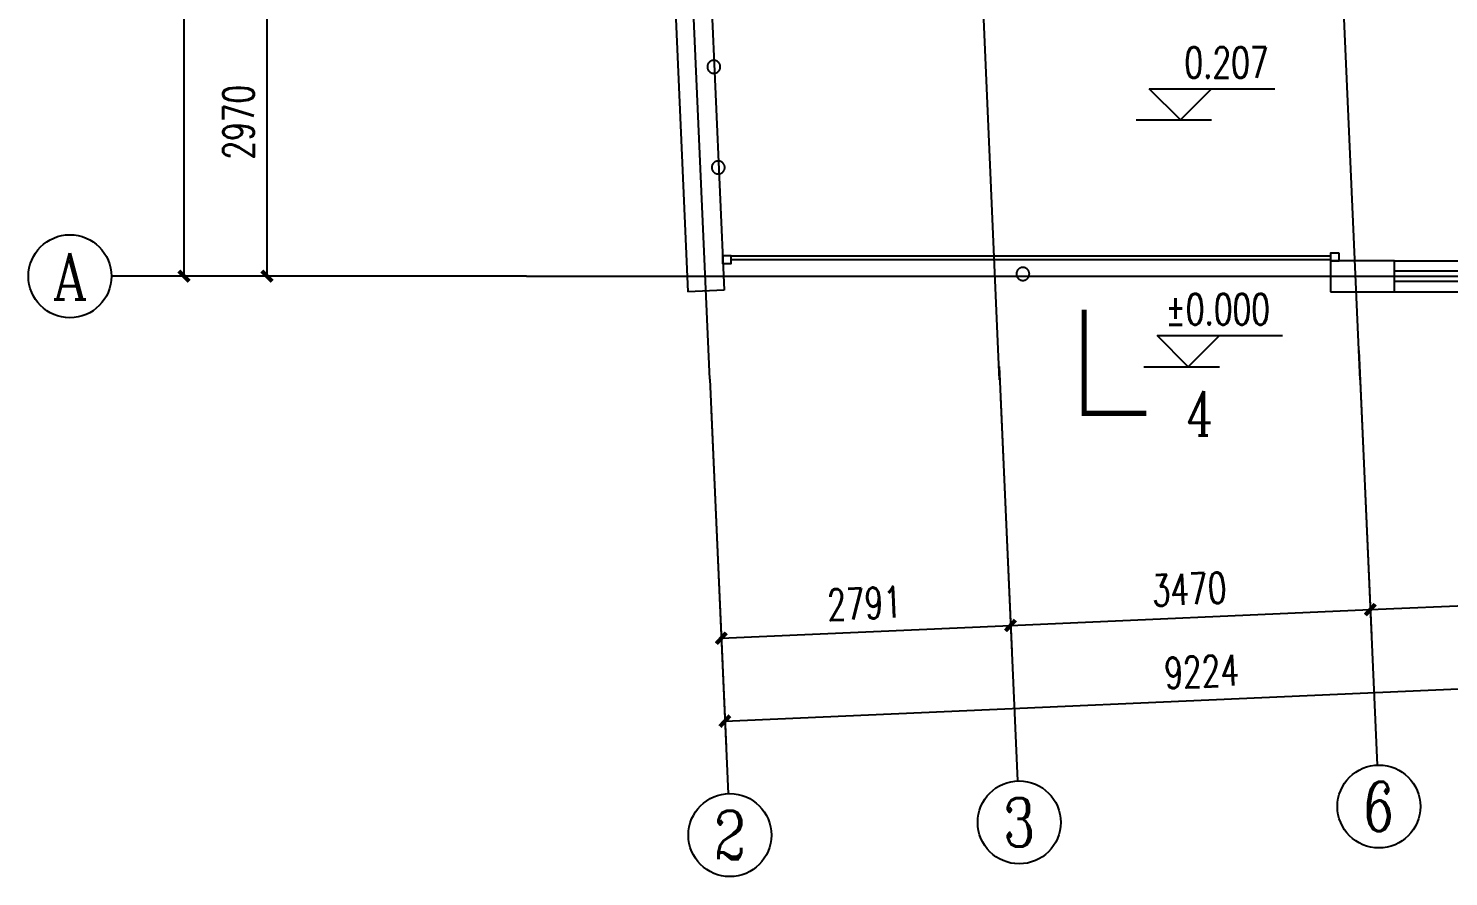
# Model space of a CAD drawing. Extents: x -20250 to 331240, y -699 to 63168.
# Drawn here: x 62194 to 75882, y 28849 to 37027 of the extents above; entities that cross this region are included whole.
import ezdxf
from ezdxf.enums import TextEntityAlignment as Align

# ---------------------------------------------------------------- set-up
doc = ezdxf.new("R2010")
doc.units = 0
doc.header["$LTSCALE"] = 1000
doc.header["$MEASUREMENT"] = 0
for name, color, linetype in [('AXIS', 3, 'Continuous'), ('AXIS_TEXT', 7, 'Continuous'), ('DIM_ELEV', 3, 'Continuous'), ('DIM_SYMB', 3, 'Continuous'), ('DOTE', 1, 'Continuous'), ('PUB_TEXT', 7, 'Continuous'), ('WALL', 9, 'Continuous'), ('WINDOW', 4, 'Continuous'), ('柱子', 9, 'Continuous'), ('门', 4, 'Continuous')]:
    doc.layers.add(name, color=color, linetype=linetype)
doc.styles.add('_TCH_AXIS', font='COMPLEX', dxfattribs={"bigfont": 'GBCBIG'})
doc.styles.add('_TCH_DIM', font='SIMPLEX', dxfattribs={"bigfont": 'GBCBIG'})
doc.styles.add('_TCH_DIM_T3', font='SIMPLEX', dxfattribs={"width": 0.705882, "bigfont": 'GBCBIG'})
doc.styles.add('_TCH_LABEL', font='COMPLEX', dxfattribs={"bigfont": 'GBCBIG'})
doc.styles.add('COMPLEX', font='COMPLEX')
doc.dimstyles.new('_TCH_ARCH&&100', dxfattribs={"dimtxt": 297.5, "dimasz": 100, "dimexe": 250, "dimexo": 300, "dimgap": 126.25, "dimtad": 1, "dimdec": 0, "dimzin": 0, "dimdsep": 46, "dimtxsty": '_TCH_DIM_T3', "dimblk": 'ARCHTICK', "dimcen": 0.09, "dimclrt": 7, "dimazin": 2, "dimtfac": 1, "dimtdec": 0, "dimtix": 1, "dimtmove": 2, "dimatfit": 3, "dimfxl": 1, "dimtolj": 1, "dimtzin": 0, "dimarcsym": 0})

# ---------------------------------------------------------------- blocks, each defined once
blk = doc.blocks.new('_ArchTick')
at = {"color": 0, "linetype": 'ByBlock', "const_width": 0.4}
blk.add_lwpolyline([(-0.5, -0.5), (0.5, 0.5)], dxfattribs=at)
blk = doc.blocks.new('*D188')
at = {"layer": 'AXIS', "color": 0, "lineweight": -2, "transparency": 16777216}
for p, q in [((71563, 33468), (71671, 31020)), ((68775, 33345), (68883, 30897)), ((68872, 31147), (71659, 31270))]:
    blk.add_line(p, q, dxfattribs=at)
at = {"layer": 'Defpoints', "color": 0, "transparency": 16777216}
for p in [(71549, 33768), (68761, 33645), (71659, 31270)]:
    blk.add_point(p, dxfattribs=at)
at = {"layer": 'AXIS', "color": 0, "lineweight": -2, "transparency": 16777216, "xscale": 100, "yscale": 100, "zscale": 100}
for p, rotation in [((68872, 31147), 182.5246990277394), ((71659, 31270), 2.524699027739425)]:
    blk.add_blockref('_ArchTick', p, dxfattribs=dict(at, rotation=rotation))
at = {"layer": 'AXIS', "color": 7, "transparency": 16777216, "insert": (70253, 31483), "char_height": 297.5, "attachment_point": 5, "rotation": 2.5247, "style": '_TCH_DIM_T3'}
blk.add_mtext('\\A1;2791', dxfattribs=at)
blk = doc.blocks.new('*D189')
at = {"layer": 'AXIS', "color": 0, "lineweight": -2, "transparency": 16777216}
for p, q in [((75030, 33621), (75138, 31173)), ((71563, 33468), (71671, 31020)), ((71659, 31270), (75127, 31423))]:
    blk.add_line(p, q, dxfattribs=at)
at = {"layer": 'Defpoints', "color": 0, "transparency": 16777216}
for p in [(75016, 33920), (71549, 33768), (75127, 31423)]:
    blk.add_point(p, dxfattribs=at)
at = {"layer": 'AXIS', "color": 0, "lineweight": -2, "transparency": 16777216, "xscale": 100, "yscale": 100, "zscale": 100}
for p, rotation in [((75127, 31423), 2.524699027739323), ((71659, 31270), 182.5246990277393)]:
    blk.add_blockref('_ArchTick', p, dxfattribs=dict(at, rotation=rotation))
at = {"layer": 'AXIS', "color": 7, "transparency": 16777216, "insert": (73381, 31621), "char_height": 297.5, "attachment_point": 5, "rotation": 2.5247, "style": '_TCH_DIM_T3'}
blk.add_mtext('\\A1;3470', dxfattribs=at)
blk = doc.blocks.new('*D190')
at = {"layer": 'AXIS', "color": 0, "lineweight": -2, "transparency": 16777216}
for p, q in [((77990, 33751), (78098, 31304)), ((75030, 33621), (75138, 31173)), ((75127, 31423), (78087, 31553))]:
    blk.add_line(p, q, dxfattribs=at)
at = {"layer": 'Defpoints', "color": 0, "transparency": 16777216}
for p in [(77977, 34051), (75016, 33920), (78087, 31553)]:
    blk.add_point(p, dxfattribs=at)
at = {"layer": 'AXIS', "color": 0, "lineweight": -2, "transparency": 16777216, "xscale": 100, "yscale": 100, "zscale": 100}
for p, rotation in [((78087, 31553), 2.524699027739323), ((75127, 31423), 182.5246990277393)]:
    blk.add_blockref('_ArchTick', p, dxfattribs=dict(at, rotation=rotation))
at = {"layer": 'AXIS', "color": 7, "transparency": 16777216, "insert": (76594, 31763), "char_height": 297.5, "attachment_point": 5, "rotation": 2.5247, "style": '_TCH_DIM_T3'}
blk.add_mtext('\\A1;2963', dxfattribs=at)
blk = doc.blocks.new('*D191')
at = {"layer": 'AXIS', "color": 0, "lineweight": -2, "transparency": 16777216}
for p, q in [((77990, 33751), (78133, 30504)), ((68775, 33345), (68918, 30098)), ((68907, 30348), (78122, 30754))]:
    blk.add_line(p, q, dxfattribs=at)
at = {"layer": 'Defpoints', "color": 0, "transparency": 16777216}
for p in [(77977, 34051), (68761, 33645), (78122, 30754)]:
    blk.add_point(p, dxfattribs=at)
at = {"layer": 'AXIS', "color": 0, "lineweight": -2, "transparency": 16777216, "xscale": 100, "yscale": 100, "zscale": 100}
for p, rotation in [((78122, 30754), 2.524699027739349), ((68907, 30348), 182.5246990277393)]:
    blk.add_blockref('_ArchTick', p, dxfattribs=dict(at, rotation=rotation))
at = {"layer": 'AXIS', "color": 7, "transparency": 16777216, "insert": (73502, 30826), "char_height": 297.5, "attachment_point": 5, "rotation": 2.5247, "style": '_TCH_DIM_T3'}
blk.add_mtext('\\A1;9224', dxfattribs=at)
blk = doc.blocks.new('*D202')
at = {"layer": 'AXIS', "color": 0, "lineweight": -2, "transparency": 16777216}
for p, q in [((66694, 37607), (64244, 37607)), ((64494, 34637), (64494, 37607)), ((66694, 34637), (64244, 34637))]:
    blk.add_line(p, q, dxfattribs=at)
at = {"layer": 'Defpoints', "color": 0, "transparency": 16777216}
for p in [(64494, 37607), (66994, 37607), (66994, 34637)]:
    blk.add_point(p, dxfattribs=at)
at = {"layer": 'AXIS', "color": 0, "lineweight": -2, "transparency": 16777216, "xscale": 100, "yscale": 100, "zscale": 100}
for p, rotation in [((64494, 37607), 90), ((64494, 34637), 270)]:
    blk.add_blockref('_ArchTick', p, dxfattribs=dict(at, rotation=rotation))
at = {"layer": 'AXIS', "color": 7, "transparency": 16777216, "insert": (64219, 36122), "char_height": 297.5, "attachment_point": 5, "rotation": 90, "style": '_TCH_DIM_T3'}
blk.add_mtext('\\A1;2970', dxfattribs=at)
blk = doc.blocks.new('*D211')
at = {"layer": 'AXIS', "color": 0, "lineweight": -2, "transparency": 16777216}
for p, q in [((66694, 56438), (63444, 56438)), ((63694, 34637), (63694, 56438)), ((66694, 34637), (63444, 34637))]:
    blk.add_line(p, q, dxfattribs=at)
at = {"layer": 'Defpoints', "color": 0, "transparency": 16777216}
for p in [(63694, 56438), (66994, 56438), (66994, 34637)]:
    blk.add_point(p, dxfattribs=at)
at = {"layer": 'AXIS', "color": 0, "lineweight": -2, "transparency": 16777216, "xscale": 100, "yscale": 100, "zscale": 100}
for p, rotation in [((63694, 56438), 90), ((63694, 34637), 270)]:
    blk.add_blockref('_ArchTick', p, dxfattribs=dict(at, rotation=rotation))
at = {"layer": 'AXIS', "color": 7, "transparency": 16777216, "insert": (63419, 45537), "char_height": 297.5, "attachment_point": 5, "rotation": 90, "style": '_TCH_DIM_T3'}
blk.add_mtext('\\A1;21801', dxfattribs=at)
blk = doc.blocks.new('$TCHSYS$WIN2D')
for p, q in [((-0.5, 0.5), (0.5, 0.5)), ((-0.5, 0.5), (-0.5, -0.5)), ((0.5, 0.5), (0.5, -0.5)), ((0.5, 0.1667), (-0.5, 0.1667)), ((0.5, -0.1667), (-0.5, -0.1667)), ((-0.5, -0.5), (0.5, -0.5))]:
    blk.add_line(p, q)
blk = doc.blocks.new('_AXISO')
blk.add_circle((0, 0), 0.5)
at = {"layer": 'AXIS_TEXT', "style": 'COMPLEX', "width": 1.041667}
blk.add_attdef('A', text='', height=0.56, dxfattribs=at).set_placement((-0.25, -0.28), (0.25, -0.28), align=Align.FIT)

msp = doc.modelspace()

# ---------------------------------------------------------------- linework, layer by layer
at = {"layer": 'AXIS'}
for p, q in [((66994.4, 34636.9), (62994.4, 34636.9)), ((75016.4, 33920.4), (75192.6, 29924.3)), ((71549.4, 33767.5), (71725.6, 29771.4)), ((68761.4, 33644.6), (68937.6, 29648.5))]:
    msp.add_line(p, q, dxfattribs=at)
at = {"layer": 'DIM_ELEV'}
for p, q in [((73297.5, 36144.5), (72997.5, 36444.5)), ((72997.5, 36444.5), (74206, 36444.5)), ((73297.5, 36144.5), (73597.5, 36444.5)), ((72869.2, 36144.5), (73597.5, 36144.5)), ((73373, 33765.3), (73073, 34065.3)), ((73073, 34065.3), (74281.5, 34065.3)), ((73373, 33765.3), (73673, 34065.3)), ((72944.7, 33765.3), (73673, 33765.3))]:
    msp.add_line(p, q, dxfattribs=at)
at = {"layer": 'DIM_SYMB', "const_width": 50}
msp.add_lwpolyline([(72970.2, 33315.3), (72370.2, 33315.3), (72370.2, 34315.3)], dxfattribs=at)
at = {"layer": 'DOTE'}
for p, q in [((68761.4, 33644.6), (67909.9, 52956.3)), ((71555.1, 33636.9), (71039.9, 45322.7)), ((75028.9, 33636.9), (74511.7, 45367.1)), ((66994.4, 34636.9), (78950.7, 34636.9))]:
    msp.add_line(p, q, dxfattribs=at)
at = {"layer": 'WALL'}
for p, q in [((68328.2, 39496), (68549.1, 34486.9)), ((68678.6, 39496), (68898.8, 34502.3)), ((75361.9, 34786.9), (74742.2, 34786.9)), ((74742.2, 34786.9), (74742.2, 34486.9)), ((75361.9, 34486.9), (75361.9, 34786.9)), ((68898.8, 34502.3), (68549.1, 34486.9)), ((74742.2, 34486.9), (75361.9, 34486.9))]:
    msp.add_line(p, q, dxfattribs=at)
at = {"layer": '柱子'}
for points in [[(68862.8, 36656.2), (68862.8, 36659.4), (68862.5, 36662.6), (68862.1, 36665.7), (68861.6, 36668.7), (68860.9, 36671.8), (68860, 36674.7), (68859, 36677.7), (68857.9, 36680.5), (68856.7, 36683.2), (68855.3, 36686), (68853.8, 36688.6), (68852.2, 36691.1), (68850.4, 36693.6), (68848.5, 36695.9), (68846.6, 36698.2), (68844.5, 36700.4), (68842.3, 36702.4), (68840.1, 36704.4), (68837.7, 36706.2), (68835.3, 36708), (68832.7, 36709.6), (68830.1, 36711.2), (68827.4, 36712.5), (68824.6, 36713.8), (68821.8, 36714.9), (68818.9, 36715.9), (68815.9, 36716.7), (68812.9, 36717.4), (68809.8, 36718), (68806.7, 36718.4), (68803.5, 36718.6), (68800.3, 36718.7), (68797.1, 36718.6), (68793.9, 36718.4), (68790.8, 36718), (68787.7, 36717.4), (68784.7, 36716.7), (68781.7, 36715.9), (68778.8, 36714.9), (68776, 36713.8), (68773.2, 36712.5), (68770.5, 36711.2), (68767.9, 36709.6), (68765.3, 36708), (68762.9, 36706.2), (68760.5, 36704.4), (68758.3, 36702.4), (68756.1, 36700.4), (68754, 36698.2), (68752, 36695.9), (68750.2, 36693.6), (68748.4, 36691.1), (68746.8, 36688.6), (68745.3, 36685.9), (68743.9, 36683.2), (68742.7, 36680.5), (68741.6, 36677.7), (68740.6, 36674.7), (68739.7, 36671.8), (68739, 36668.7), (68738.5, 36665.7), (68738.1, 36662.5), (68737.8, 36659.4), (68737.8, 36656.2), (68737.8, 36652.9), (68738.1, 36649.8), (68738.5, 36646.6), (68739, 36643.6), (68739.7, 36640.5), (68740.6, 36637.6), (68741.6, 36634.7), (68742.7, 36631.8), (68743.9, 36629.1), (68745.3, 36626.4), (68746.8, 36623.7), (68748.4, 36621.2), (68750.2, 36618.7), (68752, 36616.4), (68754, 36614.1), (68756.1, 36611.9), (68758.3, 36609.9), (68760.5, 36607.9), (68762.9, 36606.1), (68765.3, 36604.3), (68767.9, 36602.7), (68770.5, 36601.2), (68773.2, 36599.8), (68776, 36598.5), (68778.8, 36597.4), (68781.7, 36596.4), (68784.7, 36595.6), (68787.7, 36594.9), (68790.8, 36594.3), (68793.9, 36593.9), (68797.1, 36593.7), (68800.3, 36593.6), (68803.5, 36593.7), (68806.7, 36593.9), (68809.8, 36594.3), (68812.9, 36594.9), (68815.9, 36595.6), (68818.9, 36596.4), (68821.8, 36597.4), (68824.6, 36598.5), (68827.4, 36599.8), (68830.1, 36601.2), (68832.7, 36602.7), (68835.3, 36604.3), (68837.7, 36606.1), (68840.1, 36607.9), (68842.3, 36609.9), (68844.5, 36611.9), (68846.6, 36614.1), (68848.5, 36616.4), (68850.4, 36618.7), (68852.2, 36621.2), (68853.8, 36623.7), (68855.3, 36626.4), (68856.7, 36629.1), (68857.9, 36631.8), (68859, 36634.7), (68860, 36637.6), (68860.9, 36640.5), (68861.6, 36643.6), (68862.1, 36646.7), (68862.5, 36649.8), (68862.8, 36652.9)], [(68905.6, 35685.8), (68905.5, 35689.1), (68905.3, 35692.2), (68904.9, 35695.4), (68904.4, 35698.4), (68903.7, 35701.5), (68902.8, 35704.4), (68901.8, 35707.3), (68900.7, 35710.2), (68899.5, 35712.9), (68898.1, 35715.7), (68896.6, 35718.3), (68894.9, 35720.8), (68893.2, 35723.2), (68891.3, 35725.6), (68889.4, 35727.9), (68887.3, 35730.1), (68885.1, 35732.1), (68882.9, 35734.1), (68880.5, 35736), (68878, 35737.7), (68875.5, 35739.3), (68872.9, 35740.8), (68870.2, 35742.2), (68867.4, 35743.5), (68864.6, 35744.6), (68861.7, 35745.6), (68858.7, 35746.4), (68855.7, 35747.1), (68852.6, 35747.7), (68849.5, 35748.1), (68846.3, 35748.3), (68843.1, 35748.4), (68839.9, 35748.3), (68836.7, 35748.1), (68833.6, 35747.7), (68830.5, 35747.1), (68827.5, 35746.4), (68824.5, 35745.6), (68821.6, 35744.6), (68818.8, 35743.5), (68816, 35742.2), (68813.3, 35740.8), (68810.7, 35739.3), (68808.1, 35737.7), (68805.7, 35736), (68803.3, 35734.1), (68801, 35732.1), (68798.9, 35730.1), (68796.8, 35727.9), (68794.8, 35725.6), (68793, 35723.2), (68791.2, 35720.8), (68789.6, 35718.2), (68788.1, 35715.7), (68786.7, 35712.9), (68785.5, 35710.2), (68784.3, 35707.3), (68783.4, 35704.4), (68782.5, 35701.5), (68781.8, 35698.4), (68781.3, 35695.4), (68780.9, 35692.2), (68780.6, 35689.1), (68780.5, 35685.8), (68780.6, 35682.6), (68780.9, 35679.5), (68781.3, 35676.3), (68781.8, 35673.2), (68782.5, 35670.2), (68783.4, 35667.2), (68784.3, 35664.3), (68785.5, 35661.5), (68786.7, 35658.7), (68788.1, 35656.1), (68789.6, 35653.4), (68791.2, 35650.9), (68793, 35648.4), (68794.8, 35646.1), (68796.8, 35643.8), (68798.9, 35641.6), (68801, 35639.6), (68803.3, 35637.6), (68805.7, 35635.7), (68808.1, 35634), (68810.7, 35632.4), (68813.3, 35630.9), (68816, 35629.5), (68818.8, 35628.2), (68821.6, 35627.1), (68824.5, 35626.1), (68827.5, 35625.3), (68830.5, 35624.6), (68833.6, 35624), (68836.7, 35623.6), (68839.9, 35623.4), (68843.1, 35623.3), (68846.3, 35623.4), (68849.5, 35623.6), (68852.6, 35624), (68855.7, 35624.6), (68858.7, 35625.3), (68861.7, 35626.1), (68864.6, 35627.1), (68867.4, 35628.2), (68870.2, 35629.5), (68872.9, 35630.9), (68875.5, 35632.4), (68878, 35634), (68880.5, 35635.7), (68882.9, 35637.6), (68885.1, 35639.6), (68887.3, 35641.6), (68889.4, 35643.8), (68891.3, 35646.1), (68893.2, 35648.4), (68894.9, 35650.9), (68896.6, 35653.4), (68898.1, 35656.1), (68899.5, 35658.7), (68900.7, 35661.5), (68901.8, 35664.3), (68902.8, 35667.2), (68903.7, 35670.2), (68904.4, 35673.2), (68904.9, 35676.3), (68905.3, 35679.5), (68905.5, 35682.6)], [(71841.3, 34659.4), (71841.3, 34662.6), (71841, 34665.7), (71840.6, 34668.9), (71840.1, 34672), (71839.4, 34675), (71838.5, 34677.9), (71837.5, 34680.8), (71836.4, 34683.7), (71835.2, 34686.5), (71833.8, 34689.2), (71832.3, 34691.8), (71830.6, 34694.3), (71828.9, 34696.7), (71827, 34699.1), (71825.1, 34701.4), (71823, 34703.6), (71820.8, 34705.7), (71818.6, 34707.6), (71816.2, 34709.5), (71813.7, 34711.2), (71811.2, 34712.8), (71808.6, 34714.3), (71805.9, 34715.7), (71803.1, 34717), (71800.3, 34718.1), (71797.4, 34719.1), (71794.4, 34719.9), (71791.4, 34720.6), (71788.3, 34721.2), (71785.2, 34721.6), (71782, 34721.8), (71778.8, 34721.9), (71775.6, 34721.8), (71772.4, 34721.6), (71769.3, 34721.2), (71766.2, 34720.6), (71763.2, 34719.9), (71760.2, 34719.1), (71757.3, 34718.1), (71754.5, 34717), (71751.7, 34715.7), (71749, 34714.3), (71746.4, 34712.8), (71743.8, 34711.2), (71741.4, 34709.5), (71739, 34707.6), (71736.8, 34705.7), (71734.6, 34703.6), (71732.5, 34701.4), (71730.5, 34699.1), (71728.7, 34696.8), (71726.9, 34694.3), (71725.3, 34691.8), (71723.8, 34689.2), (71722.4, 34686.5), (71721.2, 34683.7), (71720, 34680.8), (71719.1, 34677.9), (71718.2, 34675), (71717.5, 34672), (71717, 34668.9), (71716.6, 34665.7), (71716.3, 34662.6), (71716.3, 34659.3), (71716.3, 34656.2), (71716.6, 34653), (71717, 34649.8), (71717.5, 34646.7), (71718.2, 34643.7), (71719.1, 34640.8), (71720, 34637.9), (71721.2, 34635), (71722.4, 34632.2), (71723.8, 34629.6), (71725.3, 34626.9), (71726.9, 34624.4), (71728.7, 34622), (71730.5, 34619.6), (71732.5, 34617.3), (71734.6, 34615.2), (71736.8, 34613.1), (71739, 34611.1), (71741.4, 34609.2), (71743.8, 34607.5), (71746.4, 34605.9), (71749, 34604.4), (71751.7, 34603), (71754.5, 34601.7), (71757.3, 34600.6), (71760.2, 34599.6), (71763.2, 34598.8), (71766.2, 34598.1), (71769.3, 34597.5), (71772.4, 34597.2), (71775.6, 34596.9), (71778.8, 34596.8), (71782, 34596.9), (71785.2, 34597.2), (71788.3, 34597.5), (71791.4, 34598.1), (71794.4, 34598.8), (71797.4, 34599.6), (71800.3, 34600.6), (71803.1, 34601.7), (71805.9, 34603), (71808.6, 34604.4), (71811.2, 34605.9), (71813.7, 34607.5), (71816.2, 34609.2), (71818.6, 34611.1), (71820.8, 34613.1), (71823, 34615.2), (71825.1, 34617.3), (71827, 34619.6), (71828.9, 34622), (71830.6, 34624.4), (71832.3, 34626.9), (71833.8, 34629.6), (71835.2, 34632.2), (71836.4, 34635), (71837.5, 34637.9), (71838.5, 34640.8), (71839.4, 34643.7), (71840.1, 34646.8), (71840.6, 34649.8), (71841, 34653), (71841.3, 34656.2)]]:
    msp.add_lwpolyline(points, close=True, dxfattribs=at)
at = {"layer": '门'}
for points in [[(68969, 34834.9), (68884.7, 34834.9), (68884.7, 34760.6), (68969, 34760.6)], [(74826.6, 34861.2), (74742.2, 34861.2), (74742.2, 34786.9), (74826.6, 34786.9)]]:
    msp.add_lwpolyline(points, close=True, dxfattribs=at)
for points in [[(68969, 34834.9), (74742.2, 34834.9)], [(68969, 34797.7), (74742.2, 34797.7)]]:
    msp.add_lwpolyline(points, dxfattribs=at)

# ---------------------------------------------------------------- block references
at = {"layer": 'AXIS'}
ref = msp.add_blockref('_AXISO', (62594.4, 34636.9), dxfattribs=dict(at, xscale=800, yscale=800, zscale=800))
ref.add_attrib('A', 'A', dxfattribs={"layer": 'AXIS_TEXT', "height": 445.4, "style": '_TCH_AXIS', "width": 0.888889}).set_placement((62424.7, 34414.2), (62764.1, 34414.2), align=Align.FIT)
ref = msp.add_blockref('_AXISO', (75210.2, 29524.7), dxfattribs=dict(at, xscale=800, yscale=800, zscale=800))
ref.add_attrib('A', '6', dxfattribs={"layer": 'AXIS_TEXT', "height": 476.1, "style": '_TCH_AXIS', "width": 0.928571}).set_placement((75062.8, 29286.6), (75357.6, 29286.6), align=Align.FIT)
ref = msp.add_blockref('_AXISO', (71743.2, 29371.8), dxfattribs=dict(at, xscale=800, yscale=800, zscale=800))
ref.add_attrib('A', '3', dxfattribs={"layer": 'AXIS_TEXT', "height": 465.9, "style": '_TCH_AXIS'}).set_placement((71587.9, 29138.8), (71898.5, 29138.8), align=Align.FIT)
ref = msp.add_blockref('_AXISO', (68955.2, 29248.9), dxfattribs=dict(at, xscale=800, yscale=800, zscale=800))
ref.add_attrib('A', '2', dxfattribs={"layer": 'AXIS_TEXT', "height": 465.9, "style": '_TCH_AXIS'}).set_placement((68799.9, 29015.9), (69110.6, 29015.9), align=Align.FIT)
at = {"layer": 'WINDOW', "xscale": 1831.82470703125, "yscale": -300, "zscale": 1831.82470703125}
msp.add_blockref('$TCHSYS$WIN2D', (76277.8, 34636.9), dxfattribs=at)

# ---------------------------------------------------------------- texts
at = {"layer": 'PUB_TEXT', "width": 0.705882}
for s, height, style, p in [('0.207', 297.5, '_TCH_DIM', (73336, 36549.5)), ('%%P0.000', 297.5, '_TCH_DIM', (73151.5, 34170.3)), ('4', 425, '_TCH_LABEL', (73355.9, 33102.8))]:
    msp.add_text(s, height=height, dxfattribs=dict(at, style=style)).set_placement(p)

# ---------------------------------------------------------------- dimensions: what is measured, and where the dimension line sits
at = {"layer": 'AXIS'}
for p1, p2, distance, picture, middle in [((66994.4, 34636.9), (66994.4, 56437.5), 3300, '*D211', (63419.4, 45537.2)), ((66994.4, 34636.9), (66994.4, 37606.6), 2500, '*D202', (64219.4, 36121.7)), ((68761.4, 33644.6), (77976.6, 34050.9), -3300, '*D191', (73502.3, 30825.7)), ((75016.4, 33920.4), (77976.6, 34050.9), -2500, '*D190', (76594.5, 31762.8)), ((71549.4, 33767.5), (75016.4, 33920.4), -2500, '*D189', (73380.9, 31621.1)), ((68761.4, 33644.6), (71549.4, 33767.5), -2500, '*D188', (70253.4, 31483.2))]:
    dim = msp.add_aligned_dim(p1=p1, p2=p2, distance=distance, dimstyle='_TCH_ARCH&&100', dxfattribs=at)
    dim.commit()
    dim.dimension.update_dxf_attribs({"geometry": picture, "text_midpoint": middle})

doc.saveas('drawing.dxf')
